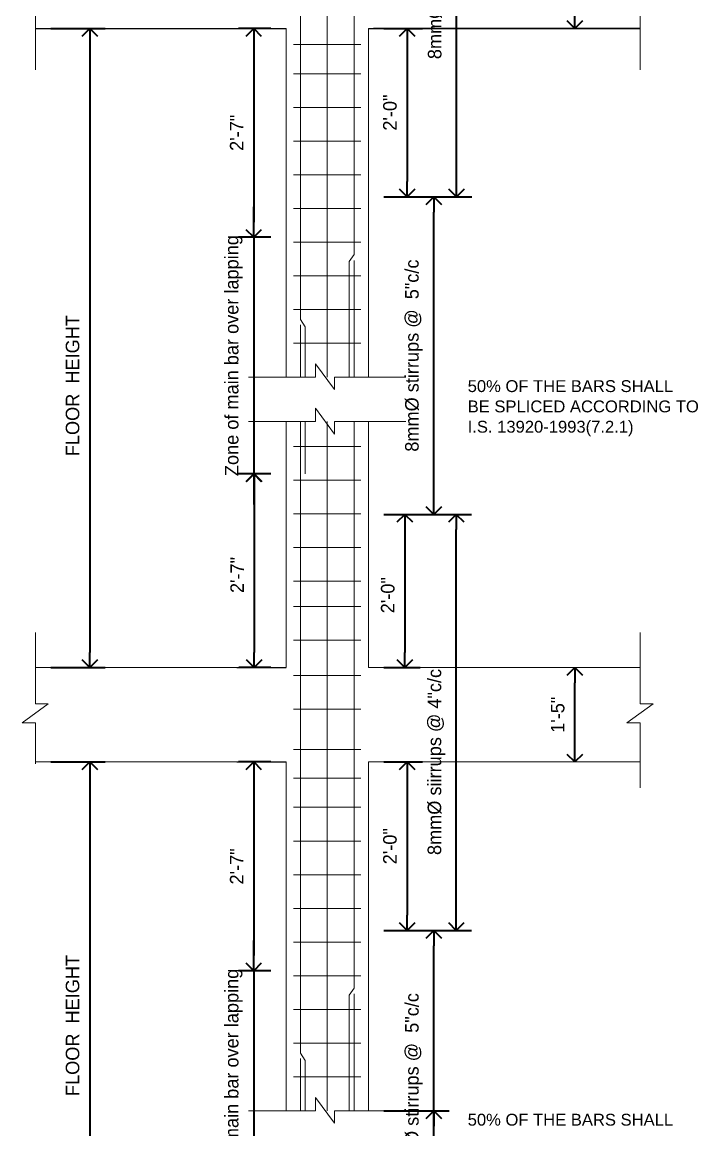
# Model space of a CAD drawing. Header units: inches. Extents: x -9998782 to 66725, y -6520505 to 8308.
# Drawn here: x -4994192 to -4993801, y -3258476 to -3257823 of the extents above; entities that cross this region are included whole.
import ezdxf

# ---------------------------------------------------------------- set-up
doc = ezdxf.new("R2010")
doc.units = ezdxf.units.IN
doc.header["$LTSCALE"] = 2
doc.header["$MEASUREMENT"] = 0
doc.header["$PDMODE"] = 34
doc.layers.get('0').update_dxf_attribs({"linetype": 'CONTINUOUS'})
doc.layers.get('DEFPOINTS').update_dxf_attribs({"color": 141, "linetype": 'CONTINUOUS'})
doc.layers.add('DIM', color=5, linetype='CONTINUOUS')
for name, color, linetype, lineweight in [('OUTLINE', 1, 'CONTINUOUS', 25), ('Rebars', 1, 'CONTINUOUS', 13), ('STIRRUPS', 14, 'CONTINUOUS', 18), ('texts', 152, 'CONTINUOUS', 35)]:
    doc.layers.add(name, color=color, linetype=linetype, lineweight=lineweight)
doc.styles.add('Labels', font='arial.ttf', dxfattribs={"height": 8})
doc.styles.add('PRABIN', font='BKANT.TTF', dxfattribs={"height": 8})
doc.dimstyles.new("Copy of S-2'", dxfattribs={"dimscale": 96, "dimtxt": 9, "dimasz": 0.09375, "dimexe": 0.09375, "dimexo": 0.09375, "dimgap": 0.0625, "dimtad": 1, "dimdec": 0, "dimlfac": 0.25, "dimzin": 3, "dimdsep": 46, "dimlunit": 3, "dimtxsty": 'PRABIN', "dimblk": 'OPEN90', "dimcen": 0.09375, "dimdle": 0.09375, "dimclrd": 256, "dimclre": 34, "dimclrt": 256, "dimadec": 0, "dimazin": 1, "dimtfac": 1, "dimtdec": 0, "dimtix": 1, "dimtmove": 0, "dimatfit": 3, "dimldrblk": 'DOTSMALL', "dimfxl": 1, "dimtolj": 1, "dimtzin": 1, "dimarcsym": 0})

# ---------------------------------------------------------------- blocks, each defined once
blk = doc.blocks.new('_Open90')
at = {"color": 0, "linetype": 'ByBlock', "lineweight": -2}
for p, q in [((0, 0), (-1, 0)), ((-0.5, 0.5), (0, 0)), ((0, 0), (-0.5, -0.5))]:
    blk.add_line(p, q, dxfattribs=at)
blk = doc.blocks.new('*D210')
at = {"layer": 'DEFPOINTS', "color": 0, "transparency": 16777216}
for p in [(98423.67, -10618.66), (98404.61, -10758.2), (98423.67, -10758.2)]:
    blk.add_point(p, dxfattribs=at)
at = {"layer": 'DIM', "lineweight": -2, "transparency": 16777216}
for p, q in [((98404.61, -10609.66), (98404.61, -10600.66)), ((98404.61, -10618.66), (98404.61, -10758.2)), ((98404.61, -10767.2), (98404.61, -10776.2))]:
    blk.add_line(p, q, dxfattribs=at)
at = {"layer": 'DIM', "color": 34, "lineweight": -2, "transparency": 16777216}
for p, q in [((98414.67, -10618.66), (98395.61, -10618.66)), ((98414.67, -10758.2), (98395.61, -10758.2))]:
    blk.add_line(p, q, dxfattribs=at)
at = {"layer": 'DIM', "lineweight": -2, "transparency": 16777216, "xscale": 9, "yscale": 9, "zscale": 9}
for p, rotation in [((98404.61, -10618.66), 270), ((98404.61, -10758.2), 90)]:
    blk.add_blockref('_Open90', p, dxfattribs=dict(at, rotation=rotation))
at = {"layer": 'DIM', "transparency": 16777216, "insert": (98392.81, -10688.43), "char_height": 8, "attachment_point": 5, "rotation": 90, "style": 'PRABIN'}
blk.add_mtext('\\A1;Zone of main bar over lapping', dxfattribs=at)
blk = doc.blocks.new('_DOTSMALL')
at = {"color": 0, "linetype": 'ByBlock', "const_width": 0.5}
blk.add_lwpolyline([(-0.0625, 0, 1), (0.0625, 0, 1)], format="xyb", close=True, dxfattribs=at)
blk = doc.blocks.new('*D211')
at = {"layer": 'DEFPOINTS', "color": 0, "transparency": 16777216}
for p in [(98472.36, -10594.82), (98510.86, -10594.82), (98472.36, -10782.04)]:
    blk.add_point(p, dxfattribs=at)
at = {"layer": 'DIM', "color": 34, "lineweight": -2, "transparency": 16777216}
for p, q in [((98481.36, -10594.82), (98519.86, -10594.82)), ((98481.36, -10782.04), (98519.86, -10782.04))]:
    blk.add_line(p, q, dxfattribs=at)
at = {"layer": 'DIM', "lineweight": -2, "transparency": 16777216}
blk.add_line((98510.86, -10773.04), (98510.86, -10603.82), dxfattribs=at)
at = {"layer": 'DIM', "lineweight": -2, "transparency": 16777216, "xscale": 9, "yscale": 9, "zscale": 9}
for p, rotation in [((98510.86, -10594.82), 90), ((98510.86, -10782.04), 270)]:
    blk.add_blockref('_Open90', p, dxfattribs=dict(at, rotation=rotation))
at = {"layer": 'DIM', "transparency": 16777216, "insert": (98499.13, -10688.43), "char_height": 8, "attachment_point": 5, "rotation": 90, "style": 'PRABIN'}
blk.add_mtext('\\A1;8mm%%C stirrups @  5"c/c', dxfattribs=at)
blk = doc.blocks.new('*D212')
at = {"layer": 'DEFPOINTS', "color": 0, "transparency": 16777216}
for p in [(98423.67, -10495.46), (98404.61, -10618.66), (98423.67, -10618.66)]:
    blk.add_point(p, dxfattribs=at)
at = {"layer": 'DIM', "color": 34, "lineweight": -2, "transparency": 16777216}
for p, q in [((98414.67, -10495.46), (98395.61, -10495.46)), ((98414.67, -10618.66), (98395.61, -10618.66))]:
    blk.add_line(p, q, dxfattribs=at)
at = {"layer": 'DIM', "lineweight": -2, "transparency": 16777216}
blk.add_line((98404.61, -10504.46), (98404.61, -10609.66), dxfattribs=at)
at = {"layer": 'DIM', "lineweight": -2, "transparency": 16777216, "xscale": 9, "yscale": 9, "zscale": 9}
for p, rotation in [((98404.61, -10495.46), 90), ((98404.61, -10618.66), 270)]:
    blk.add_blockref('_Open90', p, dxfattribs=dict(at, rotation=rotation))
at = {"layer": 'DIM', "transparency": 16777216, "insert": (98394.57, -10557.06), "char_height": 8, "attachment_point": 5, "rotation": 90, "style": 'PRABIN'}
blk.add_mtext('\\A1;2\'-7"', dxfattribs=at)
blk = doc.blocks.new('*D213')
at = {"layer": 'DEFPOINTS', "color": 0, "transparency": 16777216}
for p in [(98472.36, -10495.46), (98472.36, -10594.82), (98495.12, -10594.82)]:
    blk.add_point(p, dxfattribs=at)
at = {"layer": 'DIM', "color": 34, "lineweight": -2, "transparency": 16777216}
for p, q in [((98481.36, -10495.46), (98504.12, -10495.46)), ((98481.36, -10594.82), (98504.12, -10594.82))]:
    blk.add_line(p, q, dxfattribs=at)
at = {"layer": 'DIM', "lineweight": -2, "transparency": 16777216}
blk.add_line((98495.12, -10504.46), (98495.12, -10585.82), dxfattribs=at)
at = {"layer": 'DIM', "lineweight": -2, "transparency": 16777216, "xscale": 9, "yscale": 9, "zscale": 9}
for p, rotation in [((98495.12, -10495.46), 90), ((98495.12, -10594.82), 270)]:
    blk.add_blockref('_Open90', p, dxfattribs=dict(at, rotation=rotation))
at = {"layer": 'DIM', "transparency": 16777216, "insert": (98485.02, -10545.14), "char_height": 8, "attachment_point": 5, "rotation": 90, "style": 'PRABIN'}
blk.add_mtext('\\A1;2\'-0"', dxfattribs=at)
blk = doc.blocks.new('*D214')
at = {"layer": 'DEFPOINTS', "color": 0, "transparency": 16777216}
for p in [(98472.36, -9916.82), (98524.29, -9916.82), (98472.36, -10162.2)]:
    blk.add_point(p, dxfattribs=at)
at = {"layer": 'DIM', "color": 34, "lineweight": -2, "transparency": 16777216}
for p, q in [((98481.36, -9916.82), (98533.29, -9916.82)), ((98481.36, -10162.2), (98533.29, -10162.2))]:
    blk.add_line(p, q, dxfattribs=at)
at = {"layer": 'DIM', "lineweight": -2, "transparency": 16777216}
blk.add_line((98524.29, -10153.2), (98524.29, -9925.82), dxfattribs=at)
at = {"layer": 'DIM', "lineweight": -2, "transparency": 16777216, "xscale": 9, "yscale": 9, "zscale": 9}
for p, rotation in [((98524.29, -9916.82), 90), ((98524.29, -10162.2), 270)]:
    blk.add_blockref('_Open90', p, dxfattribs=dict(at, rotation=rotation))
at = {"layer": 'DIM', "transparency": 16777216, "insert": (98512.57, -10026.11), "char_height": 8, "attachment_point": 5, "rotation": 90, "style": 'PRABIN'}
blk.add_mtext('\\A1;8mm%%C siirrups @ 4"c/c', dxfattribs=at)
blk = doc.blocks.new('*D215')
at = {"layer": 'DEFPOINTS', "color": 0, "transparency": 16777216}
for p in [(98275.84, -10495.46), (98275.84, -10872.43), (98307.89, -10872.43)]:
    blk.add_point(p, dxfattribs=at)
at = {"layer": 'DIM', "color": 34, "lineweight": -2, "transparency": 16777216}
for p, q in [((98284.84, -10495.46), (98316.89, -10495.46)), ((98284.84, -10872.43), (98316.89, -10872.43))]:
    blk.add_line(p, q, dxfattribs=at)
at = {"layer": 'DIM', "lineweight": -2, "transparency": 16777216}
blk.add_line((98307.89, -10504.46), (98307.89, -10863.43), dxfattribs=at)
at = {"layer": 'DIM', "lineweight": -2, "transparency": 16777216, "xscale": 9, "yscale": 9, "zscale": 9}
for p, rotation in [((98307.89, -10495.46), 90), ((98307.89, -10872.43), 270)]:
    blk.add_blockref('_Open90', p, dxfattribs=dict(at, rotation=rotation))
at = {"layer": 'DIM', "transparency": 16777216, "insert": (98297.78, -10650.85), "char_height": 8, "attachment_point": 5, "rotation": 90, "style": 'PRABIN'}
blk.add_mtext('\\A1;FLOOR  HEIGHT', dxfattribs=at)
blk = doc.blocks.new('*D216')
at = {"layer": 'DEFPOINTS', "color": 0, "transparency": 16777216}
for p in [(98472.36, -10701.21), (98510.86, -10701.21), (98472.36, -11134.62)]:
    blk.add_point(p, dxfattribs=at)
at = {"layer": 'DIM', "color": 34, "lineweight": -2, "transparency": 16777216}
for p, q in [((98481.36, -10701.21), (98519.86, -10701.21)), ((98481.36, -11134.62), (98519.86, -11134.62))]:
    blk.add_line(p, q, dxfattribs=at)
at = {"layer": 'DIM', "lineweight": -2, "transparency": 16777216}
blk.add_line((98510.86, -11125.62), (98510.86, -10710.21), dxfattribs=at)
at = {"layer": 'DIM', "lineweight": -2, "transparency": 16777216, "xscale": 9, "yscale": 9, "zscale": 9}
for p, rotation in [((98510.86, -10701.21), 90), ((98510.86, -11134.62), 270)]:
    blk.add_blockref('_Open90', p, dxfattribs=dict(at, rotation=rotation))
at = {"layer": 'DIM', "transparency": 16777216, "insert": (98499.13, -10916.01), "char_height": 8, "attachment_point": 5, "rotation": 90, "style": 'PRABIN'}
blk.add_mtext('\\A1;8mm%%C siirrups @ 4"c/c', dxfattribs=at)
blk = doc.blocks.new('*D222')
at = {"layer": 'DEFPOINTS', "color": 0, "ltscale": 0.5, "transparency": 16777216}
for p in [(98594.06, -10439.82), (98594.06, -10439.82), (98594.06, -10495.46)]:
    blk.add_point(p, dxfattribs=at)
at = {"layer": 'DIM', "lineweight": -2, "ltscale": 0.5, "transparency": 16777216}
blk.add_line((98594.06, -10486.46), (98594.06, -10448.82), dxfattribs=at)
at = {"layer": 'DIM', "lineweight": -2, "ltscale": 0.5, "transparency": 16777216, "xscale": 9, "yscale": 9, "zscale": 9}
for p, rotation in [((98594.06, -10439.82), 90), ((98594.06, -10495.46), 270)]:
    blk.add_blockref('_Open90', p, dxfattribs=dict(at, rotation=rotation))
at = {"layer": 'DIM', "ltscale": 0.5, "transparency": 16777216, "insert": (98583.99, -10467.64), "char_height": 8, "attachment_point": 5, "rotation": 90, "style": 'PRABIN'}
blk.add_mtext('\\A1;1\'-5"', dxfattribs=at)
blk = doc.blocks.new('*D223')
at = {"layer": 'DEFPOINTS', "color": 0, "transparency": 16777216}
for p in [(98423.67, -10325.58), (98404.9, -10439.82), (98423.67, -10439.82)]:
    blk.add_point(p, dxfattribs=at)
at = {"layer": 'DIM', "color": 34, "lineweight": -2, "transparency": 16777216}
for p, q in [((98414.67, -10325.58), (98395.9, -10325.58)), ((98414.67, -10439.82), (98395.9, -10439.82))]:
    blk.add_line(p, q, dxfattribs=at)
at = {"layer": 'DIM', "lineweight": -2, "transparency": 16777216}
blk.add_line((98404.9, -10334.58), (98404.9, -10430.82), dxfattribs=at)
at = {"layer": 'DIM', "lineweight": -2, "transparency": 16777216, "xscale": 9, "yscale": 9, "zscale": 9}
for p, rotation in [((98404.9, -10325.58), 90), ((98404.9, -10439.82), 270)]:
    blk.add_blockref('_Open90', p, dxfattribs=dict(at, rotation=rotation))
at = {"layer": 'DIM', "transparency": 16777216, "insert": (98394.85, -10385.2), "char_height": 8, "attachment_point": 5, "rotation": 90, "style": 'PRABIN'}
blk.add_mtext('\\A1;2\'-7"', dxfattribs=at)
blk = doc.blocks.new('*D224')
at = {"layer": 'DEFPOINTS', "color": 0, "transparency": 16777216}
for p in [(98423.67, -10186.05), (98404.61, -10325.58), (98423.67, -10325.58)]:
    blk.add_point(p, dxfattribs=at)
at = {"layer": 'DIM', "lineweight": -2, "transparency": 16777216}
for p, q in [((98404.61, -10177.05), (98404.61, -10168.05)), ((98404.61, -10186.05), (98404.61, -10325.58)), ((98404.61, -10334.58), (98404.61, -10343.58))]:
    blk.add_line(p, q, dxfattribs=at)
at = {"layer": 'DIM', "color": 34, "lineweight": -2, "transparency": 16777216}
for p, q in [((98414.67, -10186.05), (98395.61, -10186.05)), ((98414.67, -10325.58), (98395.61, -10325.58))]:
    blk.add_line(p, q, dxfattribs=at)
at = {"layer": 'DIM', "lineweight": -2, "transparency": 16777216, "xscale": 9, "yscale": 9, "zscale": 9}
for p, rotation in [((98404.61, -10186.05), 270), ((98404.61, -10325.58), 90)]:
    blk.add_blockref('_Open90', p, dxfattribs=dict(at, rotation=rotation))
at = {"layer": 'DIM', "transparency": 16777216, "insert": (98392.81, -10255.82), "char_height": 8, "attachment_point": 5, "rotation": 90, "style": 'PRABIN'}
blk.add_mtext('\\A1;Zone of main bar over lapping', dxfattribs=at)
blk = doc.blocks.new('*D225')
at = {"layer": 'DEFPOINTS', "color": 0, "transparency": 16777216}
for p in [(98472.36, -10349.43), (98472.36, -10439.82), (98493.82, -10439.82)]:
    blk.add_point(p, dxfattribs=at)
at = {"layer": 'DIM', "color": 34, "lineweight": -2, "transparency": 16777216}
for p, q in [((98481.36, -10349.43), (98502.82, -10349.43)), ((98481.36, -10439.82), (98502.82, -10439.82))]:
    blk.add_line(p, q, dxfattribs=at)
at = {"layer": 'DIM', "lineweight": -2, "transparency": 16777216}
blk.add_line((98493.82, -10358.43), (98493.82, -10430.82), dxfattribs=at)
at = {"layer": 'DIM', "lineweight": -2, "transparency": 16777216, "xscale": 9, "yscale": 9, "zscale": 9}
for p, rotation in [((98493.82, -10349.43), 90), ((98493.82, -10439.82), 270)]:
    blk.add_blockref('_Open90', p, dxfattribs=dict(at, rotation=rotation))
at = {"layer": 'DIM', "transparency": 16777216, "insert": (98483.72, -10397.12), "char_height": 8, "attachment_point": 5, "rotation": 90, "style": 'PRABIN'}
blk.add_mtext('\\A1;2\'-0"', dxfattribs=at)
blk = doc.blocks.new('*D226')
at = {"layer": 'DEFPOINTS', "color": 0, "transparency": 16777216}
for p in [(98472.36, -10162.2), (98510.86, -10162.2), (98472.36, -10349.43)]:
    blk.add_point(p, dxfattribs=at)
at = {"layer": 'DIM', "color": 34, "lineweight": -2, "transparency": 16777216}
for p, q in [((98481.36, -10162.2), (98519.86, -10162.2)), ((98481.36, -10349.43), (98519.86, -10349.43))]:
    blk.add_line(p, q, dxfattribs=at)
at = {"layer": 'DIM', "lineweight": -2, "transparency": 16777216}
blk.add_line((98510.86, -10340.43), (98510.86, -10171.2), dxfattribs=at)
at = {"layer": 'DIM', "lineweight": -2, "transparency": 16777216, "xscale": 9, "yscale": 9, "zscale": 9}
for p, rotation in [((98510.86, -10162.2), 90), ((98510.86, -10349.43), 270)]:
    blk.add_blockref('_Open90', p, dxfattribs=dict(at, rotation=rotation))
at = {"layer": 'DIM', "transparency": 16777216, "insert": (98499.13, -10255.82), "char_height": 8, "attachment_point": 5, "rotation": 90, "style": 'PRABIN'}
blk.add_mtext('\\A1;8mm%%C stirrups @  5"c/c', dxfattribs=at)
blk = doc.blocks.new('*D227')
at = {"layer": 'DEFPOINTS', "color": 0, "transparency": 16777216}
for p in [(98423.67, -10062.84), (98404.61, -10186.05), (98423.67, -10186.05)]:
    blk.add_point(p, dxfattribs=at)
at = {"layer": 'DIM', "color": 34, "lineweight": -2, "transparency": 16777216}
for p, q in [((98414.67, -10062.84), (98395.61, -10062.84)), ((98414.67, -10186.05), (98395.61, -10186.05))]:
    blk.add_line(p, q, dxfattribs=at)
at = {"layer": 'DIM', "lineweight": -2, "transparency": 16777216}
blk.add_line((98404.61, -10071.84), (98404.61, -10177.05), dxfattribs=at)
at = {"layer": 'DIM', "lineweight": -2, "transparency": 16777216, "xscale": 9, "yscale": 9, "zscale": 9}
for p, rotation in [((98404.61, -10062.84), 90), ((98404.61, -10186.05), 270)]:
    blk.add_blockref('_Open90', p, dxfattribs=dict(at, rotation=rotation))
at = {"layer": 'DIM', "transparency": 16777216, "insert": (98394.57, -10124.45), "char_height": 8, "attachment_point": 5, "rotation": 90, "style": 'PRABIN'}
blk.add_mtext('\\A1;2\'-7"', dxfattribs=at)
blk = doc.blocks.new('*D228')
at = {"layer": 'DEFPOINTS', "color": 0, "transparency": 16777216}
for p in [(98472.36, -10062.84), (98472.36, -10162.2), (98495.12, -10162.2)]:
    blk.add_point(p, dxfattribs=at)
at = {"layer": 'DIM', "color": 34, "lineweight": -2, "transparency": 16777216}
for p, q in [((98481.36, -10062.84), (98504.12, -10062.84)), ((98481.36, -10162.2), (98504.12, -10162.2))]:
    blk.add_line(p, q, dxfattribs=at)
at = {"layer": 'DIM', "lineweight": -2, "transparency": 16777216}
blk.add_line((98495.12, -10071.84), (98495.12, -10153.2), dxfattribs=at)
at = {"layer": 'DIM', "lineweight": -2, "transparency": 16777216, "xscale": 9, "yscale": 9, "zscale": 9}
for p, rotation in [((98495.12, -10062.84), 90), ((98495.12, -10162.2), 270)]:
    blk.add_blockref('_Open90', p, dxfattribs=dict(at, rotation=rotation))
at = {"layer": 'DIM', "transparency": 16777216, "insert": (98485.02, -10112.52), "char_height": 8, "attachment_point": 5, "rotation": 90, "style": 'PRABIN'}
blk.add_mtext('\\A1;2\'-0"', dxfattribs=at)
blk = doc.blocks.new('*D229')
at = {"layer": 'DEFPOINTS', "color": 0, "transparency": 16777216}
for p in [(98275.84, -10062.84), (98275.84, -10439.82), (98307.89, -10439.82)]:
    blk.add_point(p, dxfattribs=at)
at = {"layer": 'DIM', "color": 34, "lineweight": -2, "transparency": 16777216}
for p, q in [((98284.84, -10062.84), (98316.89, -10062.84)), ((98284.84, -10439.82), (98316.89, -10439.82))]:
    blk.add_line(p, q, dxfattribs=at)
at = {"layer": 'DIM', "lineweight": -2, "transparency": 16777216}
blk.add_line((98307.89, -10071.84), (98307.89, -10430.82), dxfattribs=at)
at = {"layer": 'DIM', "lineweight": -2, "transparency": 16777216, "xscale": 9, "yscale": 9, "zscale": 9}
for p, rotation in [((98307.89, -10062.84), 90), ((98307.89, -10439.82), 270)]:
    blk.add_blockref('_Open90', p, dxfattribs=dict(at, rotation=rotation))
at = {"layer": 'DIM', "transparency": 16777216, "insert": (98297.78, -10273.53), "char_height": 8, "attachment_point": 5, "rotation": 90, "style": 'PRABIN'}
blk.add_mtext('\\A1;FLOOR  HEIGHT', dxfattribs=at)
blk = doc.blocks.new('*D230')
at = {"layer": 'DEFPOINTS', "color": 0, "transparency": 16777216}
for p in [(98481.36, -10349.43), (98524.15, -10349.43), (98504.12, -10594.82)]:
    blk.add_point(p, dxfattribs=at)
at = {"layer": 'DIM', "color": 34, "lineweight": -2, "transparency": 16777216}
for p, q in [((98490.36, -10349.43), (98533.15, -10349.43)), ((98513.12, -10594.82), (98533.15, -10594.82))]:
    blk.add_line(p, q, dxfattribs=at)
at = {"layer": 'DIM', "lineweight": -2, "transparency": 16777216}
blk.add_line((98524.15, -10585.82), (98524.15, -10358.43), dxfattribs=at)
at = {"layer": 'DIM', "lineweight": -2, "transparency": 16777216, "xscale": 9, "yscale": 9, "zscale": 9}
for p, rotation in [((98524.15, -10349.43), 90), ((98524.15, -10594.82), 270)]:
    blk.add_blockref('_Open90', p, dxfattribs=dict(at, rotation=rotation))
at = {"layer": 'DIM', "transparency": 16777216, "insert": (98512.43, -10495.46), "char_height": 8, "attachment_point": 5, "rotation": 90, "style": 'PRABIN'}
blk.add_mtext('\\A1;8mm%%C siirrups @ 4"c/c', dxfattribs=at)
blk = doc.blocks.new('*D231')
at = {"layer": 'DEFPOINTS', "color": 0, "ltscale": 0.5, "transparency": 16777216}
for p in [(98594.06, -10007.2), (98594.06, -10007.2), (98594.06, -10062.84)]:
    blk.add_point(p, dxfattribs=at)
at = {"layer": 'DIM', "lineweight": -2, "ltscale": 0.5, "transparency": 16777216}
blk.add_line((98594.06, -10053.84), (98594.06, -10016.2), dxfattribs=at)
at = {"layer": 'DIM', "lineweight": -2, "ltscale": 0.5, "transparency": 16777216, "xscale": 9, "yscale": 9, "zscale": 9}
for p, rotation in [((98594.06, -10007.2), 90), ((98594.06, -10062.84), 270)]:
    blk.add_blockref('_Open90', p, dxfattribs=dict(at, rotation=rotation))
at = {"layer": 'DIM', "ltscale": 0.5, "transparency": 16777216, "insert": (98583.99, -10035.02), "char_height": 8, "attachment_point": 5, "rotation": 90, "style": 'PRABIN'}
blk.add_mtext('\\A1;1\'-5"', dxfattribs=at)
blk = doc.blocks.new('FGDF')
at = {"layer": 'DIM'}
for p, q in [((98275.84, -10062.84), (98394.73, -10062.84)), ((98275.84, -10062.84), (98394.73, -10062.84)), ((98394.73, -10062.84), (98423.67, -10062.84)), ((98472.36, -10062.84), (98632.63, -10062.84)), ((98472.36, -10062.84), (98632.63, -10062.84)), ((98632.63, -10062.84), (98475.34, -10062.84)), ((98394.73, -10439.82), (98423.67, -10439.82)), ((98394.73, -10495.46), (98423.67, -10495.46))]:
    blk.add_line(p, q, dxfattribs=at)
at = {"layer": 'OUTLINE', "lineweight": 18, "ltscale": 0.1}
for p, q in [((98423.67, -10062.84), (98423.67, -10268.6)), ((98472.36, -10062.84), (98472.36, -10268.6)), ((98632.63, -10062.84), (98475.34, -10062.84)), ((98423.67, -10294.62), (98423.67, -10439.82)), ((98472.36, -10294.62), (98472.36, -10439.82)), ((98423.67, -10411.64), (98423.67, -10439.82)), ((98472.36, -10411.64), (98472.36, -10439.82)), ((98275.84, -10439.82), (98394.73, -10439.82)), ((98472.36, -10439.82), (98632.63, -10439.82)), ((98632.63, -10439.82), (98475.34, -10439.82)), ((98275.84, -10495.46), (98394.73, -10495.46)), ((98423.67, -10495.46), (98423.67, -10701.21)), ((98472.36, -10495.46), (98632.63, -10495.46)), ((98472.36, -10495.46), (98472.36, -10701.21)), ((98632.63, -10495.46), (98475.34, -10495.46))]:
    blk.add_line(p, q, dxfattribs=at)
for points in [[(98275.84, -10087.25), (98275.84, -10047.78), (98268, -10047.78), (98283.41, -10020.66), (98275.84, -10020.66), (98275.84, -9986.49)], [(98632.63, -10087.25), (98632.63, -10047.78), (98624.79, -10047.78), (98640.2, -10024.63), (98632.63, -10024.63), (98632.63, -9986.49)], [(98401.51, -10268.6), (98440.98, -10268.6), (98440.98, -10260.76), (98452.2, -10275.83), (98452.2, -10268.6), (98494.31, -10268.6)], [(98401.51, -10294.62), (98440.98, -10294.62), (98440.98, -10286.78), (98452.2, -10302.19), (98452.2, -10294.62), (98494.31, -10294.62)], [(98275.84, -10496.51), (98275.84, -10472.44), (98268, -10472.44), (98283.41, -10461.22), (98275.84, -10461.22), (98275.84, -10419.11)], [(98632.63, -10510.68), (98632.63, -10472.44), (98624.79, -10472.44), (98640.2, -10461.22), (98632.63, -10461.22), (98632.63, -10419.11)], [(98401.51, -10701.21), (98440.98, -10701.21), (98440.98, -10693.37), (98452.2, -10708.45), (98452.2, -10701.21), (98494.31, -10701.21)]]:
    blk.add_lwpolyline(points, dxfattribs=at)
at = {"layer": 'Rebars'}
for p, q in [((98432.12, -10007.2), (98432.12, -10234.59)), ((98447.99, -10268.6), (98447.99, -10007.2)), ((98463.91, -10007.2), (98463.91, -10196.15)), ((98463.91, -10196.15), (98460.98, -10200.41)), ((98460.98, -10200.41), (98460.98, -10268.6)), ((98463.91, -10199.66), (98463.91, -10268.6)), ((98432.12, -10234.59), (98435.06, -10238.85)), ((98432.12, -10237.68), (98432.12, -10268.6)), ((98435.06, -10238.85), (98435.06, -10268.6)), ((98432.12, -10294.62), (98432.12, -10439.82)), ((98435.06, -10294.62), (98435.06, -10325.58)), ((98447.99, -10439.82), (98447.99, -10294.62)), ((98463.91, -10294.62), (98463.91, -10439.82)), ((98432.12, -10439.82), (98432.12, -10667.2)), ((98447.99, -10701.21), (98447.99, -10439.82)), ((98463.91, -10439.82), (98463.91, -10628.76)), ((98463.91, -10628.76), (98460.98, -10633.03)), ((98460.98, -10633.03), (98460.98, -10701.21)), ((98463.91, -10632.28), (98463.91, -10701.21)), ((98432.12, -10667.2), (98435.06, -10671.46)), ((98432.12, -10670.29), (98432.12, -10701.21)), ((98435.06, -10671.46), (98435.06, -10701.21))]:
    blk.add_line(p, q, dxfattribs=at)
at = {"layer": 'STIRRUPS', "ltscale": 0.1}
for p, q in [((98428.09, -10072.45), (98467.89, -10072.45)), ((98428.09, -10089.59), (98467.89, -10089.59)), ((98428.09, -10109.46), (98467.89, -10109.46)), ((98428.09, -10129.33), (98467.89, -10129.33)), ((98428.09, -10149.2), (98467.89, -10149.2)), ((98428.09, -10169.07), (98467.89, -10169.07)), ((98428.09, -10169.07), (98467.89, -10169.07)), ((98428.09, -10188.95), (98467.89, -10188.95)), ((98428.09, -10208.82), (98467.89, -10208.82)), ((98428.09, -10228.69), (98467.89, -10228.69)), ((98428.09, -10248.56), (98467.89, -10248.56)), ((98428.09, -10309.44), (98467.89, -10309.44)), ((98428.09, -10329.31), (98467.89, -10329.31)), ((98428.09, -10349.18), (98467.89, -10349.18)), ((98428.09, -10369.06), (98467.89, -10369.06)), ((98428.09, -10388.93), (98467.89, -10388.93)), ((98428.09, -10388.93), (98467.89, -10388.93)), ((98428.09, -10403.8), (98467.89, -10403.8)), ((98428.09, -10423.67), (98467.89, -10423.67)), ((98428.09, -10444.41), (98467.89, -10444.41)), ((98428.09, -10444.41), (98467.89, -10444.41)), ((98428.09, -10464.28), (98467.89, -10464.28)), ((98428.09, -10488.12), (98467.89, -10488.12)), ((98428.09, -10505.07), (98467.89, -10505.07)), ((98428.09, -10522.2), (98467.89, -10522.2)), ((98428.09, -10542.07), (98467.89, -10542.07)), ((98428.09, -10561.94), (98467.89, -10561.94)), ((98428.09, -10581.81), (98467.89, -10581.81)), ((98428.09, -10601.69), (98467.89, -10601.69)), ((98428.09, -10601.69), (98467.89, -10601.69)), ((98428.09, -10621.56), (98467.89, -10621.56)), ((98428.09, -10641.43), (98467.89, -10641.43)), ((98428.09, -10661.3), (98467.89, -10661.3)), ((98428.09, -10681.17), (98467.89, -10681.17))]:
    blk.add_line(p, q, dxfattribs=at)
at = {"layer": 'texts', "color": 254, "ltscale": 0.1, "style": 'Labels'}
for s, p in [('50% OF THE BARS SHALL ', (98530.85, -10277.31)), ('BE SPLICED ACCORDING TO', (98530.85, -10289.28)), ('I.S. 13920-1993(7.2.1)', (98530.85, -10301.26)), ('50% OF THE BARS SHALL ', (98530.85, -10709.92))]:
    blk.add_text(s, height=7, dxfattribs=at).set_placement(p)
at = {"layer": 'DIM'}
for base, p1, p2, text, picture, middle in [((98524.29, -9916.82), (98472.36, -10162.2), (98472.36, -9916.82), '8mm%%C siirrups @ 4"c/c', '*D214', (98524.29, -10026.11)), ((98307.89, -10439.82), (98275.84, -10062.84), (98275.84, -10439.82), 'FLOOR  HEIGHT', '*D229', (98307.89, -10273.53)), ((98404.9, -10439.82), (98423.67, -10325.58), (98423.67, -10439.82), '2\'-7"', '*D223', (98404.9, -10385.2)), ((98493.82, -10439.82), (98472.36, -10349.43), (98472.36, -10439.82), '2\'-0"', '*D225', (98493.82, -10397.12)), ((98524.15, -10349.43), (98504.12, -10594.82), (98481.36, -10349.43), '8mm%%C siirrups @ 4"c/c', '*D230', (98524.15, -10495.46)), ((98307.89, -10872.43), (98275.84, -10495.46), (98275.84, -10872.43), 'FLOOR  HEIGHT', '*D215', (98307.89, -10650.85)), ((98510.86, -10701.21), (98472.36, -11134.62), (98472.36, -10701.21), '8mm%%C siirrups @ 4"c/c', '*D216', (98510.86, -10916.01))]:
    dim = blk.add_linear_dim(base=base, p1=p1, p2=p2, angle=90, text=text, dimstyle="Copy of S-2'", dxfattribs=at)
    dim.commit()
    dim.dimension.update_dxf_attribs({"geometry": picture, "text_midpoint": middle, "dimtype": 128})
at = {"layer": 'DIM', "ltscale": 0.5}
for base, p1, p2, picture, middle in [((98594.06, -10007.2), (98594.06, -10062.84), (98594.06, -10007.2), '*D231', (98583.99, -10035.02)), ((98594.06, -10439.82), (98594.06, -10495.46), (98594.06, -10439.82), '*D222', (98583.99, -10467.64))]:
    dim = blk.add_linear_dim(base=base, p1=p1, p2=p2, angle=90, text='1\'-5"', dimstyle="Copy of S-2'", dxfattribs=at)
    dim.commit()
    dim.dimension.update_dxf_attribs({"geometry": picture, "text_midpoint": middle})
at = {"layer": 'DIM'}
for base, p1, p2, text, picture, middle in [((98404.61, -10186.05), (98423.67, -10062.84), (98423.67, -10186.05), '2\'-7"', '*D227', (98394.57, -10124.45)), ((98495.12, -10162.2), (98472.36, -10062.84), (98472.36, -10162.2), '2\'-0"', '*D228', (98485.02, -10112.52)), ((98404.61, -10325.58), (98423.67, -10186.05), (98423.67, -10325.58), 'Zone of main bar over lapping', '*D224', (98392.81, -10255.82)), ((98404.61, -10618.66), (98423.67, -10495.46), (98423.67, -10618.66), '2\'-7"', '*D212', (98394.57, -10557.06)), ((98495.12, -10594.82), (98472.36, -10495.46), (98472.36, -10594.82), '2\'-0"', '*D213', (98485.02, -10545.14)), ((98404.61, -10758.2), (98423.67, -10618.66), (98423.67, -10758.2), 'Zone of main bar over lapping', '*D210', (98392.81, -10688.43))]:
    dim = blk.add_linear_dim(base=base, p1=p1, p2=p2, angle=90, text=text, dimstyle="Copy of S-2'", dxfattribs=at)
    dim.commit()
    dim.dimension.update_dxf_attribs({"geometry": picture, "text_midpoint": middle})
for base, p1, p2, picture, middle in [((98510.86, -10162.2), (98472.36, -10349.43), (98472.36, -10162.2), '*D226', (98499.13, -10255.82)), ((98510.86, -10594.82), (98472.36, -10782.04), (98472.36, -10594.82), '*D211', (98499.13, -10688.43))]:
    dim = blk.add_linear_dim(base=base, p1=p1, p2=p2, angle=90, text='8mm%%C stirrups @  5"c/c', dimstyle="Copy of S-2'", override={"dimtmove": 1}, dxfattribs=at)
    dim.commit()
    dim.dimension.update_dxf_attribs({"geometry": picture, "text_midpoint": middle})

msp = doc.modelspace()

# ---------------------------------------------------------------- block references
at = {"color": 5, "lineweight": 35}
msp.add_blockref('FGDF', (-5092459.73, -3247763.93), dxfattribs=at)

doc.saveas('drawing.dxf')
